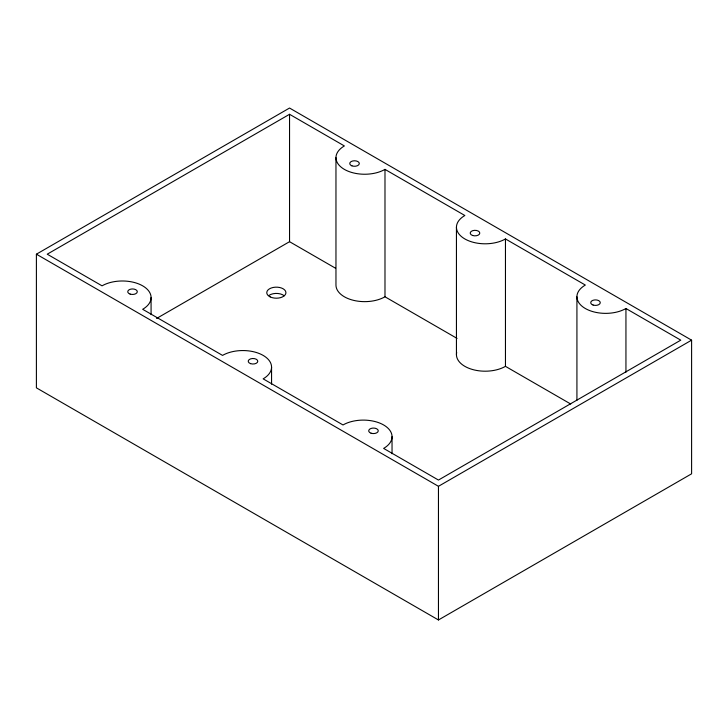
<?xml version="1.0" encoding="UTF-8"?>
<svg xmlns="http://www.w3.org/2000/svg" width="728" height="728" viewBox="0 0 728 728"><rect width="100%" height="100%" fill="white"/><g stroke="black" fill="none" stroke-linecap="round" stroke-linejoin="round"><path stroke-width="1.09" d="M36.4 254.19L289.544 108.035L691.6 340.158L691.6 473.81L438.456 619.965L36.4 387.842L36.4 254.19L438.456 486.313L691.6 340.158M289.544 114.287L47.229 254.19L102.057 285.84A28.72 16.58 0 0 1 142.67 285.84A28.72 16.58 0 0 1 142.67 309.291L222.541 355.401A28.72 16.58 0 0 1 263.145 355.401A28.72 16.58 0 0 1 263.145 378.851L343.015 424.961A28.72 16.58 0 0 1 383.629 424.961A28.72 16.58 0 0 1 383.629 448.412L438.456 480.061L680.771 340.158L625.944 308.508A28.72 16.58 0 0 1 585.33 308.508A28.72 16.58 0 0 1 585.33 285.058L505.46 238.948A28.72 16.58 0 0 1 464.855 238.948A28.72 16.58 0 0 1 464.855 215.506L384.985 169.387A28.72 16.58 0 0 1 344.371 169.387A28.72 16.58 0 0 1 344.371 145.946L289.544 114.287L289.544 241.687L156.566 318.464M289.544 241.687L335.562 268.25M335.963 157.667L335.963 285.067A28.72 16.58 0 0 0 353.69 300.382A28.72 16.58 0 0 0 384.985 296.787L457.057 338.402M456.684 352.461A28.72 16.58 0 0 0 472.454 369.487A28.72 16.58 0 0 0 505.46 366.348L570.725 404.022M625.944 308.508L625.944 372.208M576.922 296.787L576.922 400.291M505.46 238.948L505.46 366.348M456.438 227.227L456.438 354.618M438.456 486.313L438.456 619.965M392.037 436.682L392.037 453.744M384.985 169.387L384.985 296.787M271.562 367.121L271.562 384.184M151.078 297.57L151.078 314.632M269.014 295.386A9.573 5.524 0 0 1 284.184 295.759M270.197 296.915A9.573 5.524 0 0 0 285.776 293.639A9.573 5.524 0 0 0 273.064 287.487A9.573 5.524 0 0 0 270.197 296.915M472.609 235.481A4.787 2.766 0 0 0 479.788 233.087A4.787 2.766 0 0 0 472.609 230.694A4.787 2.766 0 0 0 472.609 235.481M351.933 165.847A4.787 2.766 0 0 0 359.304 163.663A4.787 2.766 0 0 0 352.334 161.07A4.787 2.766 0 0 0 351.933 165.847M593.092 305.041A4.787 2.766 0 0 0 600.272 302.648A4.787 2.766 0 0 0 593.092 300.255A4.787 2.766 0 0 0 593.092 305.041M371.08 433.215A4.787 2.766 0 0 0 378.26 430.821A4.787 2.766 0 0 0 371.08 428.428A4.787 2.766 0 0 0 371.08 433.215M250.605 363.654A4.787 2.766 0 0 0 257.785 361.261A4.787 2.766 0 0 0 250.605 358.868A4.787 2.766 0 0 0 250.605 363.654M130.121 294.094A4.787 2.766 0 0 0 137.301 291.701A4.787 2.766 0 0 0 130.121 289.307A4.787 2.766 0 0 0 130.121 294.094"/></g></svg>
